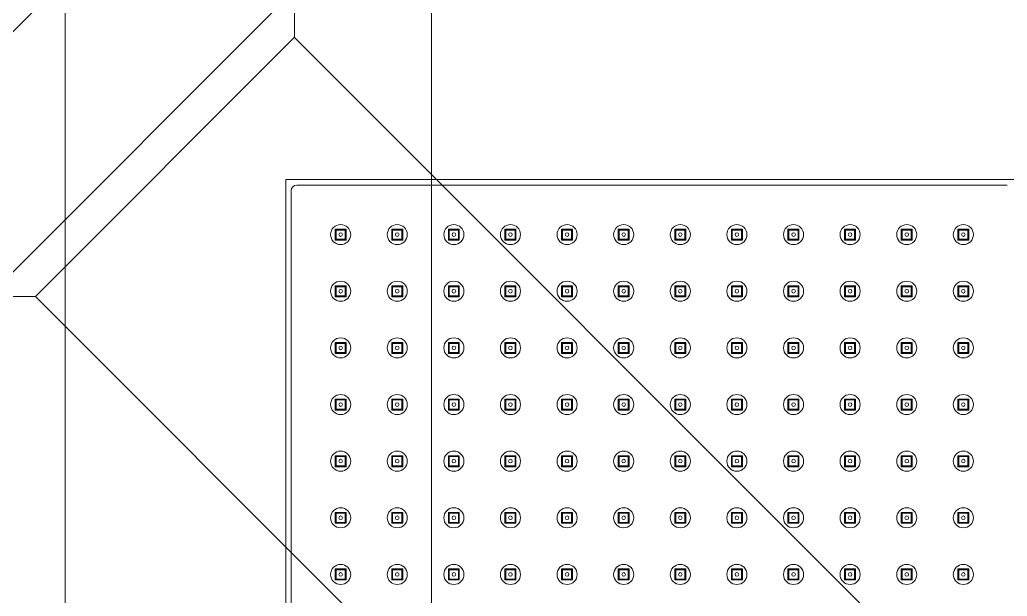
# Model space of a CAD drawing. Header units: inches. Extents: x 3133 to 3721, y -16790 to -15753.
# Drawn here: x 3484.11 to 3494.89, y -15997.36 to -15991.07 of the extents above; entities that cross this region are included whole.
import ezdxf

# ---------------------------------------------------------------- set-up
doc = ezdxf.new("R2010")
doc.units = ezdxf.units.IN
doc.header["$LTSCALE"] = 25
doc.header["$MEASUREMENT"] = 0
for name, color, linetype, lineweight in [('C.P. Fitting', 2, 'Continuous', 13), ('PP-SWP', 1, 'Continuous', 9), ('PP-WWP', 3, 'Continuous', 9), ('SDA - Bathroom Fittings & Fixtures', 52, 'Continuous', 5)]:
    doc.layers.add(name, color=color, linetype=linetype, lineweight=lineweight)

# ---------------------------------------------------------------- blocks, each defined once
blk = doc.blocks.new('radse')
at = {"layer": 'C.P. Fitting'}
for p, q in [((2625.694, -25070.614), (2625.825, -25070.614)), ((2625.694, -25070.614), (2625.694, -25070.745)), ((2625.694, -25070.614), (2625.705, -25070.625)), ((2625.705, -25070.625), (2625.814, -25070.625)), ((2625.705, -25070.625), (2625.705, -25070.735)), ((2625.814, -25070.625), (2625.825, -25070.614)), ((2625.814, -25070.625), (2625.814, -25070.735)), ((2625.825, -25070.614), (2625.825, -25070.745)), ((2626.37, -25070.614), (2626.501, -25070.614)), ((2626.37, -25070.614), (2626.37, -25070.745)), ((2626.37, -25070.614), (2626.381, -25070.625)), ((2626.381, -25070.625), (2626.49, -25070.625)), ((2626.381, -25070.625), (2626.381, -25070.735)), ((2626.49, -25070.625), (2626.501, -25070.614)), ((2626.49, -25070.625), (2626.49, -25070.735)), ((2626.501, -25070.614), (2626.501, -25070.745)), ((2627.046, -25070.614), (2627.177, -25070.614)), ((2627.046, -25070.614), (2627.046, -25070.745)), ((2627.046, -25070.614), (2627.057, -25070.625)), ((2627.057, -25070.625), (2627.166, -25070.625)), ((2627.057, -25070.625), (2627.057, -25070.735)), ((2627.166, -25070.625), (2627.177, -25070.614)), ((2627.166, -25070.625), (2627.166, -25070.735)), ((2627.177, -25070.614), (2627.177, -25070.745)), ((2627.722, -25070.614), (2627.853, -25070.614)), ((2627.722, -25070.614), (2627.722, -25070.745)), ((2627.722, -25070.614), (2627.733, -25070.625)), ((2627.733, -25070.625), (2627.842, -25070.625)), ((2627.733, -25070.625), (2627.733, -25070.735)), ((2627.842, -25070.625), (2627.853, -25070.614)), ((2627.842, -25070.625), (2627.842, -25070.735)), ((2627.853, -25070.614), (2627.853, -25070.745)), ((2628.398, -25070.614), (2628.529, -25070.614)), ((2628.398, -25070.614), (2628.398, -25070.745)), ((2628.398, -25070.614), (2628.409, -25070.625)), ((2628.409, -25070.625), (2628.518, -25070.625)), ((2628.409, -25070.625), (2628.409, -25070.735)), ((2628.518, -25070.625), (2628.529, -25070.614)), ((2628.518, -25070.625), (2628.518, -25070.735)), ((2628.529, -25070.614), (2628.529, -25070.745)), ((2629.074, -25070.614), (2629.205, -25070.614)), ((2629.074, -25070.614), (2629.074, -25070.745)), ((2629.074, -25070.614), (2629.085, -25070.625)), ((2629.085, -25070.625), (2629.194, -25070.625)), ((2629.085, -25070.625), (2629.085, -25070.735)), ((2629.194, -25070.625), (2629.205, -25070.614)), ((2629.194, -25070.625), (2629.194, -25070.735)), ((2629.205, -25070.614), (2629.205, -25070.745)), ((2629.75, -25070.614), (2629.75, -25070.745)), ((2629.75, -25070.614), (2629.761, -25070.625)), ((2629.75, -25070.614), (2629.881, -25070.614)), ((2629.761, -25070.625), (2629.761, -25070.735)), ((2629.761, -25070.625), (2629.87, -25070.625)), ((2629.87, -25070.625), (2629.881, -25070.614)), ((2629.87, -25070.625), (2629.87, -25070.735)), ((2629.881, -25070.614), (2629.881, -25070.745)), ((2625.694, -25070.745), (2625.705, -25070.735)), ((2625.694, -25070.745), (2625.825, -25070.745)), ((2625.705, -25070.735), (2625.814, -25070.735)), ((2625.814, -25070.735), (2625.825, -25070.745)), ((2626.37, -25070.745), (2626.381, -25070.735)), ((2626.37, -25070.745), (2626.501, -25070.745)), ((2626.381, -25070.735), (2626.49, -25070.735)), ((2626.49, -25070.735), (2626.501, -25070.745)), ((2627.046, -25070.745), (2627.057, -25070.735)), ((2627.046, -25070.745), (2627.177, -25070.745)), ((2627.057, -25070.735), (2627.166, -25070.735)), ((2627.166, -25070.735), (2627.177, -25070.745)), ((2627.722, -25070.745), (2627.733, -25070.735)), ((2627.722, -25070.745), (2627.853, -25070.745)), ((2627.733, -25070.735), (2627.842, -25070.735)), ((2627.842, -25070.735), (2627.853, -25070.745)), ((2628.398, -25070.745), (2628.409, -25070.735)), ((2628.398, -25070.745), (2628.529, -25070.745)), ((2628.409, -25070.735), (2628.518, -25070.735)), ((2628.518, -25070.735), (2628.529, -25070.745)), ((2629.074, -25070.745), (2629.085, -25070.735)), ((2629.074, -25070.745), (2629.205, -25070.745)), ((2629.085, -25070.735), (2629.194, -25070.735)), ((2629.194, -25070.735), (2629.205, -25070.745)), ((2629.75, -25070.745), (2629.761, -25070.735)), ((2629.75, -25070.745), (2629.881, -25070.745)), ((2629.761, -25070.735), (2629.87, -25070.735)), ((2629.87, -25070.735), (2629.881, -25070.745)), ((2625.694, -25071.29), (2625.825, -25071.29)), ((2625.694, -25071.29), (2625.694, -25071.421)), ((2625.694, -25071.29), (2625.705, -25071.301)), ((2625.705, -25071.301), (2625.814, -25071.301)), ((2625.705, -25071.301), (2625.705, -25071.41)), ((2625.814, -25071.301), (2625.825, -25071.29)), ((2625.814, -25071.301), (2625.814, -25071.41)), ((2625.825, -25071.29), (2625.825, -25071.421)), ((2626.37, -25071.29), (2626.501, -25071.29)), ((2626.37, -25071.29), (2626.37, -25071.421)), ((2626.37, -25071.29), (2626.381, -25071.301)), ((2626.381, -25071.301), (2626.49, -25071.301)), ((2626.381, -25071.301), (2626.381, -25071.41)), ((2626.49, -25071.301), (2626.501, -25071.29)), ((2626.49, -25071.301), (2626.49, -25071.41)), ((2626.501, -25071.29), (2626.501, -25071.421)), ((2627.046, -25071.29), (2627.177, -25071.29)), ((2627.046, -25071.29), (2627.046, -25071.421)), ((2627.046, -25071.29), (2627.057, -25071.301)), ((2627.057, -25071.301), (2627.166, -25071.301)), ((2627.057, -25071.301), (2627.057, -25071.41)), ((2627.166, -25071.301), (2627.177, -25071.29)), ((2627.166, -25071.301), (2627.166, -25071.41)), ((2627.177, -25071.29), (2627.177, -25071.421)), ((2627.722, -25071.29), (2627.853, -25071.29)), ((2627.722, -25071.29), (2627.722, -25071.421)), ((2627.722, -25071.29), (2627.733, -25071.301)), ((2627.733, -25071.301), (2627.842, -25071.301)), ((2627.733, -25071.301), (2627.733, -25071.41)), ((2627.842, -25071.301), (2627.853, -25071.29)), ((2627.842, -25071.301), (2627.842, -25071.41)), ((2627.853, -25071.29), (2627.853, -25071.421)), ((2628.398, -25071.29), (2628.529, -25071.29)), ((2628.398, -25071.29), (2628.398, -25071.421)), ((2628.398, -25071.29), (2628.409, -25071.301)), ((2628.409, -25071.301), (2628.518, -25071.301)), ((2628.409, -25071.301), (2628.409, -25071.41)), ((2628.518, -25071.301), (2628.529, -25071.29)), ((2628.518, -25071.301), (2628.518, -25071.41)), ((2628.529, -25071.29), (2628.529, -25071.421)), ((2629.074, -25071.29), (2629.205, -25071.29)), ((2629.074, -25071.29), (2629.074, -25071.421)), ((2629.074, -25071.29), (2629.085, -25071.301)), ((2629.085, -25071.301), (2629.194, -25071.301)), ((2629.085, -25071.301), (2629.085, -25071.41)), ((2629.194, -25071.301), (2629.205, -25071.29)), ((2629.194, -25071.301), (2629.194, -25071.41)), ((2629.205, -25071.29), (2629.205, -25071.421)), ((2629.75, -25071.29), (2629.881, -25071.29)), ((2629.75, -25071.29), (2629.75, -25071.421)), ((2629.75, -25071.29), (2629.761, -25071.301)), ((2629.761, -25071.301), (2629.87, -25071.301)), ((2629.761, -25071.301), (2629.761, -25071.41)), ((2629.87, -25071.301), (2629.881, -25071.29)), ((2629.87, -25071.301), (2629.87, -25071.41)), ((2629.881, -25071.29), (2629.881, -25071.421)), ((2625.694, -25071.421), (2625.705, -25071.41)), ((2625.694, -25071.421), (2625.825, -25071.421)), ((2625.705, -25071.41), (2625.814, -25071.41)), ((2625.814, -25071.41), (2625.825, -25071.421)), ((2626.37, -25071.421), (2626.381, -25071.41)), ((2626.37, -25071.421), (2626.501, -25071.421)), ((2626.381, -25071.41), (2626.49, -25071.41)), ((2626.49, -25071.41), (2626.501, -25071.421)), ((2627.046, -25071.421), (2627.057, -25071.41)), ((2627.046, -25071.421), (2627.177, -25071.421)), ((2627.057, -25071.41), (2627.166, -25071.41)), ((2627.166, -25071.41), (2627.177, -25071.421)), ((2627.722, -25071.421), (2627.733, -25071.41)), ((2627.722, -25071.421), (2627.853, -25071.421)), ((2627.733, -25071.41), (2627.842, -25071.41)), ((2627.842, -25071.41), (2627.853, -25071.421)), ((2628.398, -25071.421), (2628.409, -25071.41)), ((2628.398, -25071.421), (2628.529, -25071.421)), ((2628.409, -25071.41), (2628.518, -25071.41)), ((2628.518, -25071.41), (2628.529, -25071.421)), ((2629.074, -25071.421), (2629.085, -25071.41)), ((2629.074, -25071.421), (2629.205, -25071.421)), ((2629.085, -25071.41), (2629.194, -25071.41)), ((2629.194, -25071.41), (2629.205, -25071.421)), ((2629.75, -25071.421), (2629.761, -25071.41)), ((2629.75, -25071.421), (2629.881, -25071.421)), ((2629.761, -25071.41), (2629.87, -25071.41)), ((2629.87, -25071.41), (2629.881, -25071.421)), ((2625.694, -25071.966), (2625.825, -25071.966)), ((2625.694, -25071.966), (2625.694, -25072.097)), ((2625.694, -25071.966), (2625.705, -25071.977)), ((2625.705, -25071.977), (2625.814, -25071.977)), ((2625.705, -25071.977), (2625.705, -25072.086)), ((2625.814, -25071.977), (2625.825, -25071.966)), ((2625.814, -25071.977), (2625.814, -25072.086)), ((2625.825, -25071.966), (2625.825, -25072.097)), ((2626.37, -25071.966), (2626.501, -25071.966)), ((2626.37, -25071.966), (2626.37, -25072.097)), ((2626.37, -25071.966), (2626.381, -25071.977)), ((2626.381, -25071.977), (2626.49, -25071.977)), ((2626.381, -25071.977), (2626.381, -25072.086)), ((2626.49, -25071.977), (2626.501, -25071.966)), ((2626.49, -25071.977), (2626.49, -25072.086)), ((2626.501, -25071.966), (2626.501, -25072.097)), ((2627.046, -25071.966), (2627.177, -25071.966)), ((2627.046, -25071.966), (2627.046, -25072.097)), ((2627.046, -25071.966), (2627.057, -25071.977)), ((2627.057, -25071.977), (2627.166, -25071.977)), ((2627.057, -25071.977), (2627.057, -25072.086)), ((2627.166, -25071.977), (2627.177, -25071.966)), ((2627.166, -25071.977), (2627.166, -25072.086)), ((2627.177, -25071.966), (2627.177, -25072.097)), ((2627.722, -25071.966), (2627.722, -25072.097)), ((2627.722, -25071.966), (2627.733, -25071.977)), ((2627.722, -25071.966), (2627.853, -25071.966)), ((2627.733, -25071.977), (2627.842, -25071.977)), ((2627.733, -25071.977), (2627.733, -25072.086)), ((2627.842, -25071.977), (2627.853, -25071.966)), ((2627.842, -25071.977), (2627.842, -25072.086)), ((2627.853, -25071.966), (2627.853, -25072.097)), ((2628.398, -25071.966), (2628.529, -25071.966)), ((2628.398, -25071.966), (2628.398, -25072.097)), ((2628.398, -25071.966), (2628.409, -25071.977)), ((2628.409, -25071.977), (2628.518, -25071.977)), ((2628.409, -25071.977), (2628.409, -25072.086)), ((2628.518, -25071.977), (2628.529, -25071.966)), ((2628.518, -25071.977), (2628.518, -25072.086)), ((2628.529, -25071.966), (2628.529, -25072.097)), ((2629.074, -25071.966), (2629.205, -25071.966)), ((2629.074, -25071.966), (2629.074, -25072.097)), ((2629.074, -25071.966), (2629.085, -25071.977)), ((2629.085, -25071.977), (2629.194, -25071.977)), ((2629.085, -25071.977), (2629.085, -25072.086)), ((2629.194, -25071.977), (2629.205, -25071.966)), ((2629.194, -25071.977), (2629.194, -25072.086)), ((2629.205, -25071.966), (2629.205, -25072.097)), ((2629.75, -25071.966), (2629.881, -25071.966)), ((2629.75, -25071.966), (2629.75, -25072.097)), ((2629.75, -25071.966), (2629.761, -25071.977)), ((2629.761, -25071.977), (2629.87, -25071.977)), ((2629.761, -25071.977), (2629.761, -25072.086)), ((2629.87, -25071.977), (2629.881, -25071.966)), ((2629.87, -25071.977), (2629.87, -25072.086)), ((2629.881, -25071.966), (2629.881, -25072.097)), ((2625.694, -25072.097), (2625.705, -25072.086)), ((2625.694, -25072.097), (2625.825, -25072.097)), ((2625.705, -25072.086), (2625.814, -25072.086)), ((2625.814, -25072.086), (2625.825, -25072.097)), ((2626.37, -25072.097), (2626.381, -25072.086)), ((2626.37, -25072.097), (2626.501, -25072.097)), ((2626.381, -25072.086), (2626.49, -25072.086)), ((2626.49, -25072.086), (2626.501, -25072.097)), ((2627.046, -25072.097), (2627.057, -25072.086)), ((2627.046, -25072.097), (2627.177, -25072.097)), ((2627.057, -25072.086), (2627.166, -25072.086)), ((2627.166, -25072.086), (2627.177, -25072.097)), ((2627.722, -25072.097), (2627.733, -25072.086)), ((2627.722, -25072.097), (2627.853, -25072.097)), ((2627.733, -25072.086), (2627.842, -25072.086)), ((2627.842, -25072.086), (2627.853, -25072.097)), ((2628.398, -25072.097), (2628.409, -25072.086)), ((2628.398, -25072.097), (2628.529, -25072.097)), ((2628.409, -25072.086), (2628.518, -25072.086)), ((2628.518, -25072.086), (2628.529, -25072.097)), ((2629.074, -25072.097), (2629.085, -25072.086)), ((2629.074, -25072.097), (2629.205, -25072.097)), ((2629.085, -25072.086), (2629.194, -25072.086)), ((2629.194, -25072.086), (2629.205, -25072.097)), ((2629.75, -25072.097), (2629.761, -25072.086)), ((2629.75, -25072.097), (2629.881, -25072.097)), ((2629.761, -25072.086), (2629.87, -25072.086)), ((2629.87, -25072.086), (2629.881, -25072.097)), ((2625.694, -25072.642), (2625.825, -25072.642)), ((2625.694, -25072.642), (2625.694, -25072.773)), ((2625.694, -25072.642), (2625.705, -25072.653)), ((2625.705, -25072.653), (2625.814, -25072.653)), ((2625.705, -25072.653), (2625.705, -25072.762)), ((2625.814, -25072.653), (2625.825, -25072.642)), ((2625.814, -25072.653), (2625.814, -25072.762)), ((2625.825, -25072.642), (2625.825, -25072.773)), ((2626.37, -25072.642), (2626.501, -25072.642)), ((2626.37, -25072.642), (2626.37, -25072.773)), ((2626.37, -25072.642), (2626.381, -25072.653)), ((2626.381, -25072.653), (2626.49, -25072.653)), ((2626.381, -25072.653), (2626.381, -25072.762)), ((2626.49, -25072.653), (2626.501, -25072.642)), ((2626.49, -25072.653), (2626.49, -25072.762)), ((2626.501, -25072.642), (2626.501, -25072.773)), ((2627.046, -25072.642), (2627.177, -25072.642)), ((2627.046, -25072.642), (2627.046, -25072.773)), ((2627.046, -25072.642), (2627.057, -25072.653)), ((2627.057, -25072.653), (2627.166, -25072.653)), ((2627.057, -25072.653), (2627.057, -25072.762)), ((2627.166, -25072.653), (2627.177, -25072.642)), ((2627.166, -25072.653), (2627.166, -25072.762)), ((2627.177, -25072.642), (2627.177, -25072.773)), ((2627.722, -25072.642), (2627.853, -25072.642)), ((2627.722, -25072.642), (2627.722, -25072.773)), ((2627.722, -25072.642), (2627.733, -25072.653)), ((2627.733, -25072.653), (2627.842, -25072.653)), ((2627.733, -25072.653), (2627.733, -25072.762)), ((2627.842, -25072.653), (2627.853, -25072.642)), ((2627.842, -25072.653), (2627.842, -25072.762)), ((2627.853, -25072.642), (2627.853, -25072.773)), ((2628.398, -25072.642), (2628.529, -25072.642)), ((2628.398, -25072.642), (2628.398, -25072.773)), ((2628.398, -25072.642), (2628.409, -25072.653)), ((2628.409, -25072.653), (2628.518, -25072.653)), ((2628.409, -25072.653), (2628.409, -25072.762)), ((2628.518, -25072.653), (2628.529, -25072.642)), ((2628.518, -25072.653), (2628.518, -25072.762)), ((2628.529, -25072.642), (2628.529, -25072.773)), ((2629.074, -25072.642), (2629.205, -25072.642)), ((2629.074, -25072.642), (2629.074, -25072.773)), ((2629.074, -25072.642), (2629.085, -25072.653)), ((2629.085, -25072.653), (2629.194, -25072.653)), ((2629.085, -25072.653), (2629.085, -25072.762)), ((2629.194, -25072.653), (2629.205, -25072.642)), ((2629.194, -25072.653), (2629.194, -25072.762)), ((2629.205, -25072.642), (2629.205, -25072.773)), ((2629.75, -25072.642), (2629.881, -25072.642)), ((2629.75, -25072.642), (2629.75, -25072.773)), ((2629.75, -25072.642), (2629.761, -25072.653)), ((2629.761, -25072.653), (2629.87, -25072.653)), ((2629.761, -25072.653), (2629.761, -25072.762)), ((2629.87, -25072.653), (2629.881, -25072.642)), ((2629.87, -25072.653), (2629.87, -25072.762)), ((2629.881, -25072.642), (2629.881, -25072.773)), ((2625.694, -25072.773), (2625.705, -25072.762)), ((2625.694, -25072.773), (2625.825, -25072.773)), ((2625.705, -25072.762), (2625.814, -25072.762)), ((2625.814, -25072.762), (2625.825, -25072.773)), ((2626.37, -25072.773), (2626.381, -25072.762)), ((2626.37, -25072.773), (2626.501, -25072.773)), ((2626.381, -25072.762), (2626.49, -25072.762)), ((2626.49, -25072.762), (2626.501, -25072.773)), ((2627.046, -25072.773), (2627.057, -25072.762)), ((2627.046, -25072.773), (2627.177, -25072.773)), ((2627.057, -25072.762), (2627.166, -25072.762)), ((2627.166, -25072.762), (2627.177, -25072.773)), ((2627.722, -25072.773), (2627.733, -25072.762)), ((2627.722, -25072.773), (2627.853, -25072.773)), ((2627.733, -25072.762), (2627.842, -25072.762)), ((2627.842, -25072.762), (2627.853, -25072.773)), ((2628.398, -25072.773), (2628.409, -25072.762)), ((2628.398, -25072.773), (2628.529, -25072.773)), ((2628.409, -25072.762), (2628.518, -25072.762)), ((2628.518, -25072.762), (2628.529, -25072.773)), ((2629.074, -25072.773), (2629.085, -25072.762)), ((2629.074, -25072.773), (2629.205, -25072.773)), ((2629.085, -25072.762), (2629.194, -25072.762)), ((2629.194, -25072.762), (2629.205, -25072.773)), ((2629.75, -25072.773), (2629.761, -25072.762)), ((2629.75, -25072.773), (2629.881, -25072.773)), ((2629.761, -25072.762), (2629.87, -25072.762)), ((2629.87, -25072.762), (2629.881, -25072.773)), ((2625.694, -25073.318), (2625.825, -25073.318)), ((2625.694, -25073.318), (2625.694, -25073.449)), ((2625.694, -25073.318), (2625.705, -25073.329)), ((2625.705, -25073.329), (2625.814, -25073.329)), ((2625.705, -25073.329), (2625.705, -25073.438)), ((2625.814, -25073.329), (2625.825, -25073.318)), ((2625.814, -25073.329), (2625.814, -25073.438)), ((2625.825, -25073.318), (2625.825, -25073.449)), ((2626.37, -25073.318), (2626.501, -25073.318)), ((2626.37, -25073.318), (2626.37, -25073.449)), ((2626.37, -25073.318), (2626.381, -25073.329)), ((2626.381, -25073.329), (2626.49, -25073.329)), ((2626.381, -25073.329), (2626.381, -25073.438)), ((2626.49, -25073.329), (2626.501, -25073.318)), ((2626.49, -25073.329), (2626.49, -25073.438)), ((2626.501, -25073.318), (2626.501, -25073.449)), ((2627.046, -25073.318), (2627.177, -25073.318)), ((2627.046, -25073.318), (2627.046, -25073.449)), ((2627.046, -25073.318), (2627.057, -25073.329)), ((2627.057, -25073.329), (2627.166, -25073.329)), ((2627.057, -25073.329), (2627.057, -25073.438)), ((2627.166, -25073.329), (2627.177, -25073.318)), ((2627.166, -25073.329), (2627.166, -25073.438)), ((2627.177, -25073.318), (2627.177, -25073.449)), ((2627.722, -25073.318), (2627.853, -25073.318)), ((2627.722, -25073.318), (2627.722, -25073.449)), ((2627.722, -25073.318), (2627.733, -25073.329)), ((2627.733, -25073.329), (2627.842, -25073.329)), ((2627.733, -25073.329), (2627.733, -25073.438)), ((2627.842, -25073.329), (2627.853, -25073.318)), ((2627.842, -25073.329), (2627.842, -25073.438)), ((2627.853, -25073.318), (2627.853, -25073.449)), ((2628.398, -25073.318), (2628.529, -25073.318)), ((2628.398, -25073.318), (2628.398, -25073.449)), ((2628.398, -25073.318), (2628.409, -25073.329)), ((2628.409, -25073.329), (2628.518, -25073.329)), ((2628.409, -25073.329), (2628.409, -25073.438)), ((2628.518, -25073.329), (2628.529, -25073.318)), ((2628.518, -25073.329), (2628.518, -25073.438)), ((2628.529, -25073.318), (2628.529, -25073.449)), ((2629.074, -25073.318), (2629.205, -25073.318)), ((2629.074, -25073.318), (2629.074, -25073.449)), ((2629.074, -25073.318), (2629.085, -25073.329)), ((2629.085, -25073.329), (2629.194, -25073.329)), ((2629.085, -25073.329), (2629.085, -25073.438)), ((2629.194, -25073.329), (2629.205, -25073.318)), ((2629.194, -25073.329), (2629.194, -25073.438)), ((2629.205, -25073.318), (2629.205, -25073.449)), ((2629.75, -25073.318), (2629.881, -25073.318)), ((2629.75, -25073.318), (2629.75, -25073.449)), ((2629.75, -25073.318), (2629.761, -25073.329)), ((2629.761, -25073.329), (2629.87, -25073.329)), ((2629.761, -25073.329), (2629.761, -25073.438)), ((2629.87, -25073.329), (2629.881, -25073.318)), ((2629.87, -25073.329), (2629.87, -25073.438)), ((2629.881, -25073.318), (2629.881, -25073.449)), ((2625.694, -25073.449), (2625.705, -25073.438)), ((2625.694, -25073.449), (2625.825, -25073.449)), ((2625.705, -25073.438), (2625.814, -25073.438)), ((2625.814, -25073.438), (2625.825, -25073.449)), ((2626.37, -25073.449), (2626.381, -25073.438)), ((2626.37, -25073.449), (2626.501, -25073.449)), ((2626.381, -25073.438), (2626.49, -25073.438)), ((2626.49, -25073.438), (2626.501, -25073.449)), ((2627.046, -25073.449), (2627.057, -25073.438)), ((2627.046, -25073.449), (2627.177, -25073.449)), ((2627.057, -25073.438), (2627.166, -25073.438)), ((2627.166, -25073.438), (2627.177, -25073.449)), ((2627.722, -25073.449), (2627.733, -25073.438)), ((2627.722, -25073.449), (2627.853, -25073.449)), ((2627.733, -25073.438), (2627.842, -25073.438)), ((2627.842, -25073.438), (2627.853, -25073.449)), ((2628.398, -25073.449), (2628.409, -25073.438)), ((2628.398, -25073.449), (2628.529, -25073.449)), ((2628.409, -25073.438), (2628.518, -25073.438)), ((2628.518, -25073.438), (2628.529, -25073.449)), ((2629.074, -25073.449), (2629.085, -25073.438)), ((2629.074, -25073.449), (2629.205, -25073.449)), ((2629.085, -25073.438), (2629.194, -25073.438)), ((2629.194, -25073.438), (2629.205, -25073.449)), ((2629.75, -25073.449), (2629.761, -25073.438)), ((2629.75, -25073.449), (2629.881, -25073.449)), ((2629.761, -25073.438), (2629.87, -25073.438)), ((2629.87, -25073.438), (2629.881, -25073.449)), ((2625.694, -25073.994), (2625.825, -25073.994)), ((2625.694, -25073.994), (2625.694, -25074.125)), ((2625.694, -25073.994), (2625.705, -25074.005)), ((2625.705, -25074.005), (2625.814, -25074.005)), ((2625.705, -25074.005), (2625.705, -25074.114)), ((2625.814, -25074.005), (2625.825, -25073.994)), ((2625.814, -25074.005), (2625.814, -25074.114)), ((2625.825, -25073.994), (2625.825, -25074.125)), ((2626.37, -25073.994), (2626.501, -25073.994)), ((2626.37, -25073.994), (2626.37, -25074.125)), ((2626.37, -25073.994), (2626.381, -25074.005)), ((2626.381, -25074.005), (2626.49, -25074.005)), ((2626.381, -25074.005), (2626.381, -25074.114)), ((2626.49, -25074.005), (2626.501, -25073.994)), ((2626.49, -25074.005), (2626.49, -25074.114)), ((2626.501, -25073.994), (2626.501, -25074.125)), ((2627.046, -25073.994), (2627.177, -25073.994)), ((2627.046, -25073.994), (2627.046, -25074.125)), ((2627.046, -25073.994), (2627.057, -25074.005)), ((2627.057, -25074.005), (2627.166, -25074.005)), ((2627.057, -25074.005), (2627.057, -25074.114)), ((2627.166, -25074.005), (2627.177, -25073.994)), ((2627.166, -25074.005), (2627.166, -25074.114)), ((2627.177, -25073.994), (2627.177, -25074.125)), ((2627.722, -25073.994), (2627.853, -25073.994)), ((2627.722, -25073.994), (2627.722, -25074.125)), ((2627.722, -25073.994), (2627.733, -25074.005)), ((2627.733, -25074.005), (2627.842, -25074.005)), ((2627.733, -25074.005), (2627.733, -25074.114)), ((2627.842, -25074.005), (2627.853, -25073.994)), ((2627.842, -25074.005), (2627.842, -25074.114)), ((2627.853, -25073.994), (2627.853, -25074.125)), ((2628.398, -25073.994), (2628.529, -25073.994)), ((2628.398, -25073.994), (2628.398, -25074.125)), ((2628.398, -25073.994), (2628.409, -25074.005)), ((2628.409, -25074.005), (2628.518, -25074.005)), ((2628.409, -25074.005), (2628.409, -25074.114)), ((2628.518, -25074.005), (2628.529, -25073.994)), ((2628.518, -25074.005), (2628.518, -25074.114)), ((2628.529, -25073.994), (2628.529, -25074.125)), ((2629.074, -25073.994), (2629.205, -25073.994)), ((2629.074, -25073.994), (2629.074, -25074.125)), ((2629.074, -25073.994), (2629.085, -25074.005)), ((2629.085, -25074.005), (2629.194, -25074.005)), ((2629.085, -25074.005), (2629.085, -25074.114)), ((2629.194, -25074.005), (2629.205, -25073.994)), ((2629.194, -25074.005), (2629.194, -25074.114)), ((2629.205, -25073.994), (2629.205, -25074.125)), ((2629.75, -25073.994), (2629.881, -25073.994)), ((2629.75, -25073.994), (2629.75, -25074.125)), ((2629.75, -25073.994), (2629.761, -25074.005)), ((2629.761, -25074.005), (2629.87, -25074.005)), ((2629.761, -25074.005), (2629.761, -25074.114)), ((2629.87, -25074.005), (2629.881, -25073.994)), ((2629.87, -25074.005), (2629.87, -25074.114)), ((2629.881, -25073.994), (2629.881, -25074.125)), ((2625.694, -25074.125), (2625.705, -25074.114)), ((2625.694, -25074.125), (2625.825, -25074.125)), ((2625.705, -25074.114), (2625.814, -25074.114)), ((2625.814, -25074.114), (2625.825, -25074.125)), ((2626.37, -25074.125), (2626.381, -25074.114)), ((2626.37, -25074.125), (2626.501, -25074.125)), ((2626.381, -25074.114), (2626.49, -25074.114)), ((2626.49, -25074.114), (2626.501, -25074.125)), ((2627.046, -25074.125), (2627.057, -25074.114)), ((2627.046, -25074.125), (2627.177, -25074.125)), ((2627.057, -25074.114), (2627.166, -25074.114)), ((2627.166, -25074.114), (2627.177, -25074.125)), ((2627.722, -25074.125), (2627.733, -25074.114)), ((2627.722, -25074.125), (2627.853, -25074.125)), ((2627.733, -25074.114), (2627.842, -25074.114)), ((2627.842, -25074.114), (2627.853, -25074.125)), ((2628.398, -25074.125), (2628.409, -25074.114)), ((2628.398, -25074.125), (2628.529, -25074.125)), ((2628.409, -25074.114), (2628.518, -25074.114)), ((2628.518, -25074.114), (2628.529, -25074.125)), ((2629.074, -25074.125), (2629.085, -25074.114)), ((2629.074, -25074.125), (2629.205, -25074.125)), ((2629.085, -25074.114), (2629.194, -25074.114)), ((2629.194, -25074.114), (2629.205, -25074.125)), ((2629.75, -25074.125), (2629.761, -25074.114)), ((2629.75, -25074.125), (2629.881, -25074.125)), ((2629.761, -25074.114), (2629.87, -25074.114)), ((2629.87, -25074.114), (2629.881, -25074.125)), ((2625.694, -25074.67), (2625.825, -25074.67)), ((2625.694, -25074.67), (2625.694, -25074.801)), ((2625.694, -25074.67), (2625.705, -25074.681)), ((2625.705, -25074.681), (2625.814, -25074.681)), ((2625.705, -25074.681), (2625.705, -25074.79)), ((2625.814, -25074.681), (2625.825, -25074.67)), ((2625.814, -25074.681), (2625.814, -25074.79)), ((2625.825, -25074.67), (2625.825, -25074.801)), ((2626.37, -25074.67), (2626.501, -25074.67)), ((2626.37, -25074.67), (2626.37, -25074.801)), ((2626.37, -25074.67), (2626.381, -25074.681)), ((2626.381, -25074.681), (2626.49, -25074.681)), ((2626.381, -25074.681), (2626.381, -25074.79)), ((2626.49, -25074.681), (2626.501, -25074.67)), ((2626.49, -25074.681), (2626.49, -25074.79)), ((2626.501, -25074.67), (2626.501, -25074.801)), ((2627.046, -25074.67), (2627.177, -25074.67)), ((2627.046, -25074.67), (2627.046, -25074.801)), ((2627.046, -25074.67), (2627.057, -25074.681)), ((2627.057, -25074.681), (2627.166, -25074.681)), ((2627.057, -25074.681), (2627.057, -25074.79)), ((2627.166, -25074.681), (2627.177, -25074.67)), ((2627.166, -25074.681), (2627.166, -25074.79)), ((2627.177, -25074.67), (2627.177, -25074.801)), ((2627.722, -25074.67), (2627.853, -25074.67)), ((2627.722, -25074.67), (2627.722, -25074.801)), ((2627.722, -25074.67), (2627.733, -25074.681)), ((2627.733, -25074.681), (2627.842, -25074.681)), ((2627.733, -25074.681), (2627.733, -25074.79)), ((2627.842, -25074.681), (2627.853, -25074.67)), ((2627.842, -25074.681), (2627.842, -25074.79)), ((2627.853, -25074.67), (2627.853, -25074.801)), ((2628.398, -25074.67), (2628.529, -25074.67)), ((2628.398, -25074.67), (2628.398, -25074.801)), ((2628.398, -25074.67), (2628.409, -25074.681)), ((2628.409, -25074.681), (2628.518, -25074.681)), ((2628.409, -25074.681), (2628.409, -25074.79)), ((2628.518, -25074.681), (2628.529, -25074.67)), ((2628.518, -25074.681), (2628.518, -25074.79)), ((2628.529, -25074.67), (2628.529, -25074.801)), ((2629.074, -25074.67), (2629.205, -25074.67)), ((2629.074, -25074.67), (2629.074, -25074.801)), ((2629.074, -25074.67), (2629.085, -25074.681)), ((2629.085, -25074.681), (2629.194, -25074.681)), ((2629.085, -25074.681), (2629.085, -25074.79)), ((2629.194, -25074.681), (2629.205, -25074.67)), ((2629.194, -25074.681), (2629.194, -25074.79)), ((2629.205, -25074.67), (2629.205, -25074.801)), ((2629.75, -25074.67), (2629.881, -25074.67)), ((2629.75, -25074.67), (2629.75, -25074.801)), ((2629.75, -25074.67), (2629.761, -25074.681)), ((2629.761, -25074.681), (2629.87, -25074.681)), ((2629.761, -25074.681), (2629.761, -25074.79)), ((2629.87, -25074.681), (2629.881, -25074.67)), ((2629.87, -25074.681), (2629.87, -25074.79)), ((2629.881, -25074.67), (2629.881, -25074.801)), ((2625.694, -25074.801), (2625.705, -25074.79)), ((2625.694, -25074.801), (2625.825, -25074.801)), ((2625.705, -25074.79), (2625.814, -25074.79)), ((2625.814, -25074.79), (2625.825, -25074.801)), ((2626.37, -25074.801), (2626.381, -25074.79)), ((2626.37, -25074.801), (2626.501, -25074.801)), ((2626.381, -25074.79), (2626.49, -25074.79)), ((2626.49, -25074.79), (2626.501, -25074.801)), ((2627.046, -25074.801), (2627.057, -25074.79)), ((2627.046, -25074.801), (2627.177, -25074.801)), ((2627.057, -25074.79), (2627.166, -25074.79)), ((2627.166, -25074.79), (2627.177, -25074.801)), ((2627.722, -25074.801), (2627.733, -25074.79)), ((2627.722, -25074.801), (2627.853, -25074.801)), ((2627.733, -25074.79), (2627.842, -25074.79)), ((2627.842, -25074.79), (2627.853, -25074.801)), ((2628.398, -25074.801), (2628.409, -25074.79)), ((2628.398, -25074.801), (2628.529, -25074.801)), ((2628.409, -25074.79), (2628.518, -25074.79)), ((2628.518, -25074.79), (2628.529, -25074.801)), ((2629.074, -25074.801), (2629.085, -25074.79)), ((2629.074, -25074.801), (2629.205, -25074.801)), ((2629.085, -25074.79), (2629.194, -25074.79)), ((2629.194, -25074.79), (2629.205, -25074.801)), ((2629.75, -25074.801), (2629.761, -25074.79)), ((2629.75, -25074.801), (2629.881, -25074.801)), ((2629.761, -25074.79), (2629.87, -25074.79)), ((2629.87, -25074.79), (2629.881, -25074.801)), ((2625.694, -25075.346), (2625.825, -25075.346)), ((2625.694, -25075.346), (2625.694, -25075.477)), ((2625.694, -25075.346), (2625.705, -25075.357)), ((2625.814, -25075.357), (2625.825, -25075.346)), ((2625.825, -25075.346), (2625.825, -25075.477)), ((2626.37, -25075.346), (2626.501, -25075.346)), ((2626.37, -25075.346), (2626.37, -25075.477)), ((2626.37, -25075.346), (2626.381, -25075.357)), ((2626.49, -25075.357), (2626.501, -25075.346)), ((2626.501, -25075.346), (2626.501, -25075.477)), ((2627.046, -25075.346), (2627.177, -25075.346)), ((2627.046, -25075.346), (2627.046, -25075.477)), ((2627.046, -25075.346), (2627.057, -25075.357)), ((2627.166, -25075.357), (2627.177, -25075.346)), ((2627.177, -25075.346), (2627.177, -25075.477)), ((2627.722, -25075.346), (2627.853, -25075.346)), ((2627.722, -25075.346), (2627.722, -25075.477)), ((2627.722, -25075.346), (2627.733, -25075.357)), ((2627.842, -25075.357), (2627.853, -25075.346)), ((2627.853, -25075.346), (2627.853, -25075.477)), ((2628.398, -25075.346), (2628.398, -25075.477)), ((2628.398, -25075.346), (2628.409, -25075.357)), ((2628.398, -25075.346), (2628.529, -25075.346)), ((2628.518, -25075.357), (2628.529, -25075.346)), ((2628.529, -25075.346), (2628.529, -25075.477)), ((2629.074, -25075.346), (2629.205, -25075.346)), ((2629.074, -25075.346), (2629.074, -25075.477)), ((2629.074, -25075.346), (2629.085, -25075.357)), ((2629.194, -25075.357), (2629.205, -25075.346)), ((2629.205, -25075.346), (2629.205, -25075.477)), ((2629.75, -25075.346), (2629.881, -25075.346)), ((2629.75, -25075.346), (2629.75, -25075.477)), ((2629.75, -25075.346), (2629.761, -25075.357)), ((2629.87, -25075.357), (2629.881, -25075.346)), ((2629.881, -25075.346), (2629.881, -25075.477)), ((2625.694, -25075.477), (2625.705, -25075.466)), ((2625.705, -25075.357), (2625.814, -25075.357)), ((2625.705, -25075.357), (2625.705, -25075.466)), ((2625.705, -25075.466), (2625.814, -25075.466)), ((2625.814, -25075.357), (2625.814, -25075.466)), ((2625.814, -25075.466), (2625.825, -25075.477)), ((2626.37, -25075.477), (2626.381, -25075.466)), ((2626.381, -25075.357), (2626.49, -25075.357)), ((2626.381, -25075.357), (2626.381, -25075.466)), ((2626.381, -25075.466), (2626.49, -25075.466)), ((2626.49, -25075.357), (2626.49, -25075.466)), ((2626.49, -25075.466), (2626.501, -25075.477)), ((2627.046, -25075.477), (2627.057, -25075.466)), ((2627.057, -25075.357), (2627.166, -25075.357)), ((2627.057, -25075.357), (2627.057, -25075.466)), ((2627.057, -25075.466), (2627.166, -25075.466)), ((2627.166, -25075.357), (2627.166, -25075.466)), ((2627.166, -25075.466), (2627.177, -25075.477)), ((2627.722, -25075.477), (2627.733, -25075.466)), ((2627.733, -25075.357), (2627.842, -25075.357)), ((2627.733, -25075.357), (2627.733, -25075.466)), ((2627.733, -25075.466), (2627.842, -25075.466)), ((2627.842, -25075.357), (2627.842, -25075.466)), ((2627.842, -25075.466), (2627.853, -25075.477)), ((2628.398, -25075.477), (2628.409, -25075.466)), ((2628.409, -25075.357), (2628.409, -25075.466)), ((2628.409, -25075.357), (2628.518, -25075.357)), ((2628.409, -25075.466), (2628.518, -25075.466)), ((2628.518, -25075.357), (2628.518, -25075.466)), ((2628.518, -25075.466), (2628.529, -25075.477)), ((2629.074, -25075.477), (2629.085, -25075.466)), ((2629.085, -25075.357), (2629.194, -25075.357)), ((2629.085, -25075.357), (2629.085, -25075.466)), ((2629.085, -25075.466), (2629.194, -25075.466)), ((2629.194, -25075.357), (2629.194, -25075.466)), ((2629.194, -25075.466), (2629.205, -25075.477)), ((2629.75, -25075.477), (2629.761, -25075.466)), ((2629.761, -25075.357), (2629.87, -25075.357)), ((2629.761, -25075.357), (2629.761, -25075.466)), ((2629.761, -25075.466), (2629.87, -25075.466)), ((2629.87, -25075.357), (2629.87, -25075.466)), ((2629.87, -25075.466), (2629.881, -25075.477)), ((2625.694, -25075.477), (2625.825, -25075.477)), ((2626.37, -25075.477), (2626.501, -25075.477)), ((2627.046, -25075.477), (2627.177, -25075.477)), ((2627.722, -25075.477), (2627.853, -25075.477)), ((2628.398, -25075.477), (2628.529, -25075.477)), ((2629.074, -25075.477), (2629.205, -25075.477)), ((2629.75, -25075.477), (2629.881, -25075.477)), ((2625.694, -25076.022), (2625.825, -25076.022)), ((2625.694, -25076.022), (2625.694, -25076.153)), ((2625.694, -25076.022), (2625.705, -25076.033)), ((2625.705, -25076.033), (2625.814, -25076.033)), ((2625.705, -25076.033), (2625.705, -25076.142)), ((2625.814, -25076.033), (2625.825, -25076.022)), ((2625.814, -25076.033), (2625.814, -25076.142)), ((2625.825, -25076.022), (2625.825, -25076.153)), ((2626.37, -25076.022), (2626.501, -25076.022)), ((2626.37, -25076.022), (2626.37, -25076.153)), ((2626.37, -25076.022), (2626.381, -25076.033)), ((2626.381, -25076.033), (2626.49, -25076.033)), ((2626.381, -25076.033), (2626.381, -25076.142)), ((2626.49, -25076.033), (2626.501, -25076.022)), ((2626.49, -25076.033), (2626.49, -25076.142)), ((2626.501, -25076.022), (2626.501, -25076.153)), ((2627.046, -25076.022), (2627.177, -25076.022)), ((2627.046, -25076.022), (2627.046, -25076.153)), ((2627.046, -25076.022), (2627.057, -25076.033)), ((2627.057, -25076.033), (2627.166, -25076.033)), ((2627.057, -25076.033), (2627.057, -25076.142)), ((2627.166, -25076.033), (2627.177, -25076.022)), ((2627.166, -25076.033), (2627.166, -25076.142)), ((2627.177, -25076.022), (2627.177, -25076.153)), ((2627.722, -25076.022), (2627.853, -25076.022)), ((2627.722, -25076.022), (2627.722, -25076.153)), ((2627.722, -25076.022), (2627.733, -25076.033)), ((2627.733, -25076.033), (2627.842, -25076.033)), ((2627.733, -25076.033), (2627.733, -25076.142)), ((2627.842, -25076.033), (2627.853, -25076.022)), ((2627.842, -25076.033), (2627.842, -25076.142)), ((2627.853, -25076.022), (2627.853, -25076.153)), ((2628.398, -25076.022), (2628.529, -25076.022)), ((2628.398, -25076.022), (2628.398, -25076.153)), ((2628.398, -25076.022), (2628.409, -25076.033)), ((2628.409, -25076.033), (2628.518, -25076.033)), ((2628.409, -25076.033), (2628.409, -25076.142)), ((2628.518, -25076.033), (2628.529, -25076.022)), ((2628.518, -25076.033), (2628.518, -25076.142)), ((2628.529, -25076.022), (2628.529, -25076.153)), ((2629.074, -25076.022), (2629.205, -25076.022)), ((2629.074, -25076.022), (2629.074, -25076.153)), ((2629.074, -25076.022), (2629.085, -25076.033)), ((2629.085, -25076.033), (2629.194, -25076.033)), ((2629.085, -25076.033), (2629.085, -25076.142)), ((2629.194, -25076.033), (2629.205, -25076.022)), ((2629.194, -25076.033), (2629.194, -25076.142)), ((2629.205, -25076.022), (2629.205, -25076.153)), ((2629.75, -25076.022), (2629.881, -25076.022)), ((2629.75, -25076.022), (2629.75, -25076.153)), ((2629.75, -25076.022), (2629.761, -25076.033)), ((2629.761, -25076.033), (2629.87, -25076.033)), ((2629.761, -25076.033), (2629.761, -25076.142)), ((2629.87, -25076.033), (2629.881, -25076.022)), ((2629.87, -25076.033), (2629.87, -25076.142)), ((2629.881, -25076.022), (2629.881, -25076.153)), ((2625.694, -25076.153), (2625.705, -25076.142)), ((2625.694, -25076.153), (2625.825, -25076.153)), ((2625.705, -25076.142), (2625.814, -25076.142)), ((2625.814, -25076.142), (2625.825, -25076.153)), ((2626.37, -25076.153), (2626.381, -25076.142)), ((2626.37, -25076.153), (2626.501, -25076.153)), ((2626.381, -25076.142), (2626.49, -25076.142)), ((2626.49, -25076.142), (2626.501, -25076.153)), ((2627.046, -25076.153), (2627.057, -25076.142)), ((2627.046, -25076.153), (2627.177, -25076.153)), ((2627.057, -25076.142), (2627.166, -25076.142)), ((2627.166, -25076.142), (2627.177, -25076.153)), ((2627.722, -25076.153), (2627.733, -25076.142)), ((2627.722, -25076.153), (2627.853, -25076.153)), ((2627.733, -25076.142), (2627.842, -25076.142)), ((2627.842, -25076.142), (2627.853, -25076.153)), ((2628.398, -25076.153), (2628.409, -25076.142)), ((2628.398, -25076.153), (2628.529, -25076.153)), ((2628.409, -25076.142), (2628.518, -25076.142)), ((2628.518, -25076.142), (2628.529, -25076.153)), ((2629.074, -25076.153), (2629.085, -25076.142)), ((2629.074, -25076.153), (2629.205, -25076.153)), ((2629.085, -25076.142), (2629.194, -25076.142)), ((2629.194, -25076.142), (2629.205, -25076.153)), ((2629.75, -25076.153), (2629.761, -25076.142)), ((2629.75, -25076.153), (2629.881, -25076.153)), ((2629.761, -25076.142), (2629.87, -25076.142)), ((2629.87, -25076.142), (2629.881, -25076.153)), ((2625.694, -25076.698), (2625.825, -25076.698)), ((2625.694, -25076.698), (2625.694, -25076.829)), ((2625.694, -25076.698), (2625.705, -25076.709)), ((2625.705, -25076.709), (2625.814, -25076.709)), ((2625.705, -25076.709), (2625.705, -25076.818)), ((2625.814, -25076.709), (2625.825, -25076.698)), ((2625.814, -25076.709), (2625.814, -25076.818)), ((2625.825, -25076.698), (2625.825, -25076.829)), ((2626.37, -25076.698), (2626.501, -25076.698)), ((2626.37, -25076.698), (2626.37, -25076.829)), ((2626.37, -25076.698), (2626.381, -25076.709)), ((2626.381, -25076.709), (2626.49, -25076.709)), ((2626.381, -25076.709), (2626.381, -25076.818)), ((2626.49, -25076.709), (2626.501, -25076.698)), ((2626.49, -25076.709), (2626.49, -25076.818)), ((2626.501, -25076.698), (2626.501, -25076.829)), ((2627.046, -25076.698), (2627.177, -25076.698)), ((2627.046, -25076.698), (2627.046, -25076.829)), ((2627.046, -25076.698), (2627.057, -25076.709)), ((2627.057, -25076.709), (2627.166, -25076.709)), ((2627.057, -25076.709), (2627.057, -25076.818)), ((2627.166, -25076.709), (2627.177, -25076.698)), ((2627.166, -25076.709), (2627.166, -25076.818)), ((2627.177, -25076.698), (2627.177, -25076.829)), ((2627.722, -25076.698), (2627.853, -25076.698)), ((2627.722, -25076.698), (2627.722, -25076.829)), ((2627.722, -25076.698), (2627.733, -25076.709)), ((2627.733, -25076.709), (2627.842, -25076.709)), ((2627.733, -25076.709), (2627.733, -25076.818)), ((2627.842, -25076.709), (2627.853, -25076.698)), ((2627.842, -25076.709), (2627.842, -25076.818)), ((2627.853, -25076.698), (2627.853, -25076.829)), ((2628.398, -25076.698), (2628.529, -25076.698)), ((2628.398, -25076.698), (2628.398, -25076.829)), ((2628.398, -25076.698), (2628.409, -25076.709)), ((2628.409, -25076.709), (2628.518, -25076.709)), ((2628.409, -25076.709), (2628.409, -25076.818)), ((2628.518, -25076.709), (2628.529, -25076.698)), ((2628.518, -25076.709), (2628.518, -25076.818)), ((2628.529, -25076.698), (2628.529, -25076.829)), ((2629.074, -25076.698), (2629.205, -25076.698)), ((2629.074, -25076.698), (2629.074, -25076.829)), ((2629.074, -25076.698), (2629.085, -25076.709)), ((2629.085, -25076.709), (2629.194, -25076.709)), ((2629.085, -25076.709), (2629.085, -25076.818)), ((2629.194, -25076.709), (2629.205, -25076.698)), ((2629.194, -25076.709), (2629.194, -25076.818)), ((2629.205, -25076.698), (2629.205, -25076.829)), ((2629.75, -25076.698), (2629.881, -25076.698)), ((2629.75, -25076.698), (2629.75, -25076.829)), ((2629.75, -25076.698), (2629.761, -25076.709)), ((2629.761, -25076.709), (2629.87, -25076.709)), ((2629.761, -25076.709), (2629.761, -25076.818)), ((2629.87, -25076.709), (2629.881, -25076.698)), ((2629.87, -25076.709), (2629.87, -25076.818)), ((2629.881, -25076.698), (2629.881, -25076.829)), ((2625.694, -25076.829), (2625.705, -25076.818)), ((2625.694, -25076.829), (2625.825, -25076.829)), ((2625.705, -25076.818), (2625.814, -25076.818)), ((2625.814, -25076.818), (2625.825, -25076.829)), ((2626.37, -25076.829), (2626.381, -25076.818)), ((2626.37, -25076.829), (2626.501, -25076.829)), ((2626.381, -25076.818), (2626.49, -25076.818)), ((2626.49, -25076.818), (2626.501, -25076.829)), ((2627.046, -25076.829), (2627.057, -25076.818)), ((2627.046, -25076.829), (2627.177, -25076.829)), ((2627.057, -25076.818), (2627.166, -25076.818)), ((2627.166, -25076.818), (2627.177, -25076.829)), ((2627.722, -25076.829), (2627.733, -25076.818)), ((2627.722, -25076.829), (2627.853, -25076.829)), ((2627.733, -25076.818), (2627.842, -25076.818)), ((2627.842, -25076.818), (2627.853, -25076.829)), ((2628.398, -25076.829), (2628.409, -25076.818)), ((2628.398, -25076.829), (2628.529, -25076.829)), ((2628.409, -25076.818), (2628.518, -25076.818)), ((2628.518, -25076.818), (2628.529, -25076.829)), ((2629.074, -25076.829), (2629.085, -25076.818)), ((2629.074, -25076.829), (2629.205, -25076.829)), ((2629.085, -25076.818), (2629.194, -25076.818)), ((2629.194, -25076.818), (2629.205, -25076.829)), ((2629.75, -25076.829), (2629.761, -25076.818)), ((2629.75, -25076.829), (2629.881, -25076.829)), ((2629.761, -25076.818), (2629.87, -25076.818)), ((2629.87, -25076.818), (2629.881, -25076.829)), ((2625.694, -25077.374), (2625.825, -25077.374)), ((2625.694, -25077.374), (2625.694, -25077.505)), ((2625.694, -25077.374), (2625.705, -25077.385)), ((2625.705, -25077.385), (2625.814, -25077.385)), ((2625.705, -25077.385), (2625.705, -25077.494)), ((2625.814, -25077.385), (2625.825, -25077.374)), ((2625.814, -25077.385), (2625.814, -25077.494)), ((2625.825, -25077.374), (2625.825, -25077.505)), ((2626.37, -25077.374), (2626.501, -25077.374)), ((2626.37, -25077.374), (2626.37, -25077.505)), ((2626.37, -25077.374), (2626.381, -25077.385)), ((2626.381, -25077.385), (2626.49, -25077.385)), ((2626.381, -25077.385), (2626.381, -25077.494)), ((2626.49, -25077.385), (2626.501, -25077.374)), ((2626.49, -25077.385), (2626.49, -25077.494)), ((2626.501, -25077.374), (2626.501, -25077.505)), ((2627.046, -25077.374), (2627.177, -25077.374)), ((2627.046, -25077.374), (2627.046, -25077.505)), ((2627.046, -25077.374), (2627.057, -25077.385)), ((2627.057, -25077.385), (2627.166, -25077.385)), ((2627.057, -25077.385), (2627.057, -25077.494)), ((2627.166, -25077.385), (2627.177, -25077.374)), ((2627.166, -25077.385), (2627.166, -25077.494)), ((2627.177, -25077.374), (2627.177, -25077.505)), ((2627.722, -25077.374), (2627.853, -25077.374)), ((2627.722, -25077.374), (2627.722, -25077.505)), ((2627.722, -25077.374), (2627.733, -25077.385)), ((2627.733, -25077.385), (2627.842, -25077.385)), ((2627.733, -25077.385), (2627.733, -25077.494)), ((2627.842, -25077.385), (2627.853, -25077.374)), ((2627.842, -25077.385), (2627.842, -25077.494)), ((2627.853, -25077.374), (2627.853, -25077.505)), ((2628.398, -25077.374), (2628.529, -25077.374)), ((2628.398, -25077.374), (2628.398, -25077.505)), ((2628.398, -25077.374), (2628.409, -25077.385)), ((2628.409, -25077.385), (2628.518, -25077.385)), ((2628.409, -25077.385), (2628.409, -25077.494)), ((2628.518, -25077.385), (2628.529, -25077.374)), ((2628.518, -25077.385), (2628.518, -25077.494)), ((2628.529, -25077.374), (2628.529, -25077.505)), ((2629.074, -25077.374), (2629.205, -25077.374)), ((2629.074, -25077.374), (2629.074, -25077.505)), ((2629.074, -25077.374), (2629.085, -25077.385)), ((2629.085, -25077.385), (2629.194, -25077.385)), ((2629.085, -25077.385), (2629.085, -25077.494)), ((2629.194, -25077.385), (2629.205, -25077.374)), ((2629.194, -25077.385), (2629.194, -25077.494)), ((2629.205, -25077.374), (2629.205, -25077.505)), ((2629.75, -25077.374), (2629.881, -25077.374)), ((2629.75, -25077.374), (2629.75, -25077.505)), ((2629.75, -25077.374), (2629.761, -25077.385)), ((2629.761, -25077.385), (2629.87, -25077.385)), ((2629.761, -25077.385), (2629.761, -25077.494)), ((2629.87, -25077.385), (2629.881, -25077.374)), ((2629.87, -25077.385), (2629.87, -25077.494)), ((2629.881, -25077.374), (2629.881, -25077.505)), ((2625.694, -25077.505), (2625.705, -25077.494)), ((2625.694, -25077.505), (2625.825, -25077.505)), ((2625.705, -25077.494), (2625.814, -25077.494)), ((2625.814, -25077.494), (2625.825, -25077.505)), ((2626.37, -25077.505), (2626.381, -25077.494)), ((2626.37, -25077.505), (2626.501, -25077.505)), ((2626.381, -25077.494), (2626.49, -25077.494)), ((2626.49, -25077.494), (2626.501, -25077.505)), ((2627.046, -25077.505), (2627.057, -25077.494)), ((2627.046, -25077.505), (2627.177, -25077.505)), ((2627.057, -25077.494), (2627.166, -25077.494)), ((2627.166, -25077.494), (2627.177, -25077.505)), ((2627.722, -25077.505), (2627.733, -25077.494)), ((2627.722, -25077.505), (2627.853, -25077.505)), ((2627.733, -25077.494), (2627.842, -25077.494)), ((2627.842, -25077.494), (2627.853, -25077.505)), ((2628.398, -25077.505), (2628.409, -25077.494)), ((2628.398, -25077.505), (2628.529, -25077.505)), ((2628.409, -25077.494), (2628.518, -25077.494)), ((2628.518, -25077.494), (2628.529, -25077.505)), ((2629.074, -25077.505), (2629.085, -25077.494)), ((2629.074, -25077.505), (2629.205, -25077.505)), ((2629.085, -25077.494), (2629.194, -25077.494)), ((2629.194, -25077.494), (2629.205, -25077.505)), ((2629.75, -25077.505), (2629.761, -25077.494)), ((2629.75, -25077.505), (2629.881, -25077.505)), ((2629.761, -25077.494), (2629.87, -25077.494)), ((2629.87, -25077.494), (2629.881, -25077.505)), ((2625.694, -25078.05), (2625.825, -25078.05)), ((2625.694, -25078.05), (2625.694, -25078.181)), ((2625.694, -25078.05), (2625.705, -25078.061)), ((2625.705, -25078.061), (2625.814, -25078.061)), ((2625.705, -25078.061), (2625.705, -25078.17)), ((2625.814, -25078.061), (2625.825, -25078.05)), ((2625.814, -25078.061), (2625.814, -25078.17)), ((2625.825, -25078.05), (2625.825, -25078.181)), ((2626.37, -25078.05), (2626.501, -25078.05)), ((2626.37, -25078.05), (2626.37, -25078.181)), ((2626.37, -25078.05), (2626.381, -25078.061)), ((2626.381, -25078.061), (2626.49, -25078.061)), ((2626.381, -25078.061), (2626.381, -25078.17)), ((2626.49, -25078.061), (2626.501, -25078.05)), ((2626.49, -25078.061), (2626.49, -25078.17)), ((2626.501, -25078.05), (2626.501, -25078.181)), ((2627.046, -25078.05), (2627.177, -25078.05)), ((2627.046, -25078.05), (2627.046, -25078.181)), ((2627.046, -25078.05), (2627.057, -25078.061)), ((2627.057, -25078.061), (2627.166, -25078.061)), ((2627.057, -25078.061), (2627.057, -25078.17)), ((2627.166, -25078.061), (2627.177, -25078.05)), ((2627.166, -25078.061), (2627.166, -25078.17)), ((2627.177, -25078.05), (2627.177, -25078.181)), ((2627.722, -25078.05), (2627.853, -25078.05)), ((2627.722, -25078.05), (2627.722, -25078.181)), ((2627.722, -25078.05), (2627.733, -25078.061)), ((2627.733, -25078.061), (2627.842, -25078.061)), ((2627.733, -25078.061), (2627.733, -25078.17)), ((2627.842, -25078.061), (2627.853, -25078.05)), ((2627.842, -25078.061), (2627.842, -25078.17)), ((2627.853, -25078.05), (2627.853, -25078.181)), ((2628.398, -25078.05), (2628.529, -25078.05)), ((2628.398, -25078.05), (2628.398, -25078.181)), ((2628.398, -25078.05), (2628.409, -25078.061)), ((2628.409, -25078.061), (2628.518, -25078.061)), ((2628.409, -25078.061), (2628.409, -25078.17)), ((2628.518, -25078.061), (2628.529, -25078.05)), ((2628.518, -25078.061), (2628.518, -25078.17)), ((2628.529, -25078.05), (2628.529, -25078.181)), ((2629.074, -25078.05), (2629.205, -25078.05)), ((2629.074, -25078.05), (2629.074, -25078.181)), ((2629.074, -25078.05), (2629.085, -25078.061)), ((2629.085, -25078.061), (2629.194, -25078.061)), ((2629.085, -25078.061), (2629.085, -25078.17)), ((2629.194, -25078.061), (2629.205, -25078.05)), ((2629.194, -25078.061), (2629.194, -25078.17)), ((2629.205, -25078.05), (2629.205, -25078.181)), ((2629.75, -25078.05), (2629.881, -25078.05)), ((2629.75, -25078.05), (2629.75, -25078.181)), ((2629.75, -25078.05), (2629.761, -25078.061)), ((2629.761, -25078.061), (2629.87, -25078.061)), ((2629.761, -25078.061), (2629.761, -25078.17)), ((2629.87, -25078.061), (2629.881, -25078.05)), ((2629.87, -25078.061), (2629.87, -25078.17)), ((2629.881, -25078.05), (2629.881, -25078.181)), ((2625.694, -25078.181), (2625.705, -25078.17)), ((2625.694, -25078.181), (2625.825, -25078.181)), ((2625.705, -25078.17), (2625.814, -25078.17)), ((2625.814, -25078.17), (2625.825, -25078.181)), ((2626.37, -25078.181), (2626.381, -25078.17)), ((2626.37, -25078.181), (2626.501, -25078.181)), ((2626.381, -25078.17), (2626.49, -25078.17)), ((2626.49, -25078.17), (2626.501, -25078.181)), ((2627.046, -25078.181), (2627.057, -25078.17)), ((2627.046, -25078.181), (2627.177, -25078.181)), ((2627.057, -25078.17), (2627.166, -25078.17)), ((2627.166, -25078.17), (2627.177, -25078.181)), ((2627.722, -25078.181), (2627.733, -25078.17)), ((2627.722, -25078.181), (2627.853, -25078.181)), ((2627.733, -25078.17), (2627.842, -25078.17)), ((2627.842, -25078.17), (2627.853, -25078.181)), ((2628.398, -25078.181), (2628.409, -25078.17)), ((2628.398, -25078.181), (2628.529, -25078.181)), ((2628.409, -25078.17), (2628.518, -25078.17)), ((2628.518, -25078.17), (2628.529, -25078.181)), ((2629.074, -25078.181), (2629.085, -25078.17)), ((2629.074, -25078.181), (2629.205, -25078.181)), ((2629.085, -25078.17), (2629.194, -25078.17)), ((2629.194, -25078.17), (2629.205, -25078.181)), ((2629.75, -25078.181), (2629.761, -25078.17)), ((2629.75, -25078.181), (2629.881, -25078.181)), ((2629.761, -25078.17), (2629.87, -25078.17)), ((2629.87, -25078.17), (2629.881, -25078.181))]:
    blk.add_line(p, q, dxfattribs=at)
blk.add_lwpolyline([(2625.103, -25070.024), (2633.851, -25070.024), (2633.851, -25078.772), (2625.103, -25078.772)], close=True, dxfattribs=at)
for points in [[(2625.169, -25078.64), (2625.169, -25070.155)], [(2625.235, -25070.089), (2633.72, -25070.089)]]:
    blk.add_lwpolyline(points, dxfattribs=at)
for centre, radius in [((2625.759, -25070.68), 0.12), ((2626.435, -25070.68), 0.12), ((2627.111, -25070.68), 0.12), ((2627.787, -25070.68), 0.12), ((2628.463, -25070.68), 0.12), ((2629.139, -25070.68), 0.12), ((2629.815, -25070.68), 0.12), ((2625.759, -25070.68), 0.0219), ((2626.435, -25070.68), 0.0219), ((2627.111, -25070.68), 0.0219), ((2627.787, -25070.68), 0.0219), ((2628.463, -25070.68), 0.0219), ((2629.139, -25070.68), 0.0219), ((2629.815, -25070.68), 0.0219), ((2625.759, -25071.356), 0.12), ((2625.759, -25071.356), 0.0219), ((2626.435, -25071.356), 0.12), ((2626.435, -25071.356), 0.0219), ((2627.111, -25071.356), 0.12), ((2627.111, -25071.356), 0.0219), ((2627.787, -25071.356), 0.12), ((2627.787, -25071.356), 0.0219), ((2628.463, -25071.356), 0.12), ((2628.463, -25071.356), 0.0219), ((2629.139, -25071.356), 0.12), ((2629.139, -25071.356), 0.0219), ((2629.815, -25071.356), 0.12), ((2629.815, -25071.356), 0.0219), ((2625.759, -25072.032), 0.12), ((2626.435, -25072.032), 0.12), ((2627.111, -25072.032), 0.12), ((2627.787, -25072.032), 0.12), ((2628.463, -25072.032), 0.12), ((2629.139, -25072.032), 0.12), ((2629.815, -25072.032), 0.12), ((2625.759, -25072.032), 0.0219), ((2626.435, -25072.032), 0.0219), ((2627.111, -25072.032), 0.0219), ((2627.787, -25072.032), 0.0219), ((2628.463, -25072.032), 0.0219), ((2629.139, -25072.032), 0.0219), ((2629.815, -25072.032), 0.0219), ((2625.759, -25072.708), 0.12), ((2626.435, -25072.708), 0.12), ((2627.111, -25072.708), 0.12), ((2627.787, -25072.708), 0.12), ((2628.463, -25072.708), 0.12), ((2629.139, -25072.708), 0.12), ((2629.815, -25072.708), 0.12), ((2625.759, -25072.708), 0.0219), ((2626.435, -25072.708), 0.0219), ((2627.111, -25072.708), 0.0219), ((2627.787, -25072.708), 0.0219), ((2628.463, -25072.708), 0.0219), ((2629.139, -25072.708), 0.0219), ((2629.815, -25072.708), 0.0219), ((2625.759, -25073.384), 0.12), ((2626.435, -25073.384), 0.12), ((2627.111, -25073.384), 0.12), ((2627.787, -25073.384), 0.12), ((2628.463, -25073.384), 0.12), ((2629.139, -25073.384), 0.12), ((2629.815, -25073.384), 0.12), ((2625.759, -25073.384), 0.0219), ((2626.435, -25073.384), 0.0219), ((2627.111, -25073.384), 0.0219), ((2627.787, -25073.384), 0.0219), ((2628.463, -25073.384), 0.0219), ((2629.139, -25073.384), 0.0219), ((2629.815, -25073.384), 0.0219), ((2625.759, -25074.06), 0.12), ((2625.759, -25074.06), 0.0219), ((2626.435, -25074.06), 0.12), ((2626.435, -25074.06), 0.0219), ((2627.111, -25074.06), 0.12), ((2627.111, -25074.06), 0.0219), ((2627.787, -25074.06), 0.12), ((2627.787, -25074.06), 0.0219), ((2628.463, -25074.06), 0.12), ((2628.463, -25074.06), 0.0219), ((2629.139, -25074.06), 0.12), ((2629.139, -25074.06), 0.0219), ((2629.815, -25074.06), 0.12), ((2629.815, -25074.06), 0.0219), ((2625.759, -25074.736), 0.12), ((2626.435, -25074.736), 0.12), ((2627.111, -25074.736), 0.12), ((2627.787, -25074.736), 0.12), ((2628.463, -25074.736), 0.12), ((2629.139, -25074.736), 0.12), ((2629.815, -25074.736), 0.12), ((2625.759, -25074.736), 0.0219), ((2626.435, -25074.736), 0.0219), ((2627.111, -25074.736), 0.0219), ((2627.787, -25074.736), 0.0219), ((2628.463, -25074.736), 0.0219), ((2629.139, -25074.736), 0.0219), ((2629.815, -25074.736), 0.0219), ((2625.759, -25075.412), 0.12), ((2626.435, -25075.412), 0.12), ((2627.111, -25075.412), 0.12), ((2627.787, -25075.412), 0.12), ((2628.463, -25075.412), 0.12), ((2629.139, -25075.412), 0.12), ((2629.815, -25075.412), 0.12), ((2625.759, -25075.412), 0.0219), ((2626.435, -25075.412), 0.0219), ((2627.111, -25075.412), 0.0219), ((2627.787, -25075.412), 0.0219), ((2628.463, -25075.412), 0.0219), ((2629.139, -25075.412), 0.0219), ((2629.815, -25075.412), 0.0219), ((2625.759, -25076.088), 0.12), ((2626.435, -25076.088), 0.12), ((2627.111, -25076.088), 0.12), ((2627.787, -25076.088), 0.12), ((2628.463, -25076.088), 0.12), ((2629.139, -25076.088), 0.12), ((2629.815, -25076.088), 0.12), ((2625.759, -25076.088), 0.0219), ((2626.435, -25076.088), 0.0219), ((2627.111, -25076.088), 0.0219), ((2627.787, -25076.088), 0.0219), ((2628.463, -25076.088), 0.0219), ((2629.139, -25076.088), 0.0219), ((2629.815, -25076.088), 0.0219), ((2625.759, -25076.764), 0.12), ((2626.435, -25076.764), 0.12), ((2627.111, -25076.764), 0.12), ((2627.787, -25076.764), 0.12), ((2628.463, -25076.764), 0.12), ((2629.139, -25076.764), 0.12), ((2629.815, -25076.764), 0.12), ((2625.759, -25076.764), 0.0219), ((2626.435, -25076.764), 0.0219), ((2627.111, -25076.764), 0.0219), ((2627.787, -25076.764), 0.0219), ((2628.463, -25076.764), 0.0219), ((2629.139, -25076.764), 0.0219), ((2629.815, -25076.764), 0.0219), ((2625.759, -25077.44), 0.12), ((2626.435, -25077.44), 0.12), ((2627.111, -25077.44), 0.12), ((2627.787, -25077.44), 0.12), ((2628.463, -25077.44), 0.12), ((2629.139, -25077.44), 0.12), ((2629.815, -25077.44), 0.12), ((2625.759, -25077.44), 0.0219), ((2626.435, -25077.44), 0.0219), ((2627.111, -25077.44), 0.0219), ((2627.787, -25077.44), 0.0219), ((2628.463, -25077.44), 0.0219), ((2629.139, -25077.44), 0.0219), ((2629.815, -25077.44), 0.0219), ((2625.759, -25078.116), 0.12), ((2626.435, -25078.116), 0.12), ((2627.111, -25078.116), 0.12), ((2627.787, -25078.116), 0.12), ((2628.463, -25078.116), 0.12), ((2629.139, -25078.116), 0.12), ((2629.815, -25078.116), 0.12), ((2625.759, -25078.116), 0.0219), ((2626.435, -25078.116), 0.0219), ((2627.111, -25078.116), 0.0219), ((2627.787, -25078.116), 0.0219), ((2628.463, -25078.116), 0.0219), ((2629.139, -25078.116), 0.0219), ((2629.815, -25078.116), 0.0219)]:
    blk.add_circle(centre, radius, dxfattribs=at)
blk.add_arc((2625.235, -25070.155), 0.0656, 90, 180, dxfattribs=at)
blk = doc.blocks.new('PP-Y TEE MIRROR')
for p, q in [((419.04, 14377.41), (412.22, 14370.59)), ((419.04, 14288.77), (419.04, 14377.41)), ((419.04, 14377.41), (453.81, 14377.41)), ((453.81, 14377.41), (460.63, 14370.59)), ((453.81, 14288.77), (453.81, 14377.41)), ((586.09, 14377.41), (579.27, 14370.59)), ((586.09, 14377.41), (620.86, 14377.41)), ((586.09, 14288.77), (586.09, 14377.41)), ((620.86, 14377.41), (627.68, 14370.59)), ((620.86, 14288.77), (620.86, 14377.41)), ((412.22, 14295.59), (412.22, 14370.59)), ((460.63, 14370.59), (579.27, 14370.59)), ((460.63, 14295.59), (460.63, 14370.59)), ((579.27, 14295.59), (579.27, 14370.59)), ((627.68, 14295.59), (627.68, 14370.59)), ((412.22, 14295.59), (419.04, 14288.77)), ((460.63, 14295.59), (453.81, 14288.77)), ((460.63, 14295.59), (466.62, 14295.59)), ((579.27, 14295.59), (518.9, 14235.22)), ((579.27, 14295.59), (586.09, 14288.77)), ((627.68, 14295.59), (620.86, 14288.77)), ((468.55, 14290.93), (465.86, 14288.25)), ((419.04, 14288.77), (453.81, 14288.77)), ((456.22, 14288.25), (431.63, 14263.66)), ((456.22, 14288.25), (518.9, 14225.58)), ((456.22, 14288.25), (465.86, 14288.25)), ((465.86, 14288.25), (518.9, 14235.22)), ((586.09, 14288.77), (620.86, 14288.77)), ((431.63, 14263.66), (431.63, 14254.02)), ((431.63, 14263.66), (494.31, 14200.99)), ((431.63, 14254.02), (484.67, 14200.99)), ((518.9, 14235.22), (518.9, 14225.58)), ((518.9, 14225.58), (494.31, 14200.99)), ((494.31, 14200.99), (484.67, 14200.99))]:
    blk.add_line(p, q)
blk.add_arc((466.62, 14292.86), 2.73, 315, 90)

msp = doc.modelspace()

# ---------------------------------------------------------------- linework, layer by layer
at = {"layer": 'PP-SWP'}
for p, q in [((3484.602, -16038.048), (3484.602, -15950.022)), ((3488.602, -16038.048), (3488.602, -15950.022))]:
    msp.add_line(p, q, dxfattribs=at)
at = {"layer": 'PP-WWP'}
for p, q in [((3499.194, -16003.346), (3487.107, -15991.258)), ((3496.365, -16006.175), (3484.279, -15994.086))]:
    msp.add_line(p, q, dxfattribs=at)

# ---------------------------------------------------------------- block references
at = {"layer": 'PP-WWP', "xscale": 0.05333333333333334, "yscale": 0.05333333333333334, "rotation": 90}
msp.add_blockref('PP-Y TEE MIRROR', (4244.493, -16017.106), dxfattribs=at)
at = {"layer": 'SDA - Bathroom Fittings & Fixtures', "xscale": -0.914509067789756, "yscale": 0.914509067789756, "zscale": 0.9145090677897563, "rotation": 90.00000131917245}
msp.add_blockref('radse', (-19439.753, -13592.131), dxfattribs=at)

doc.saveas('drawing.dxf')
